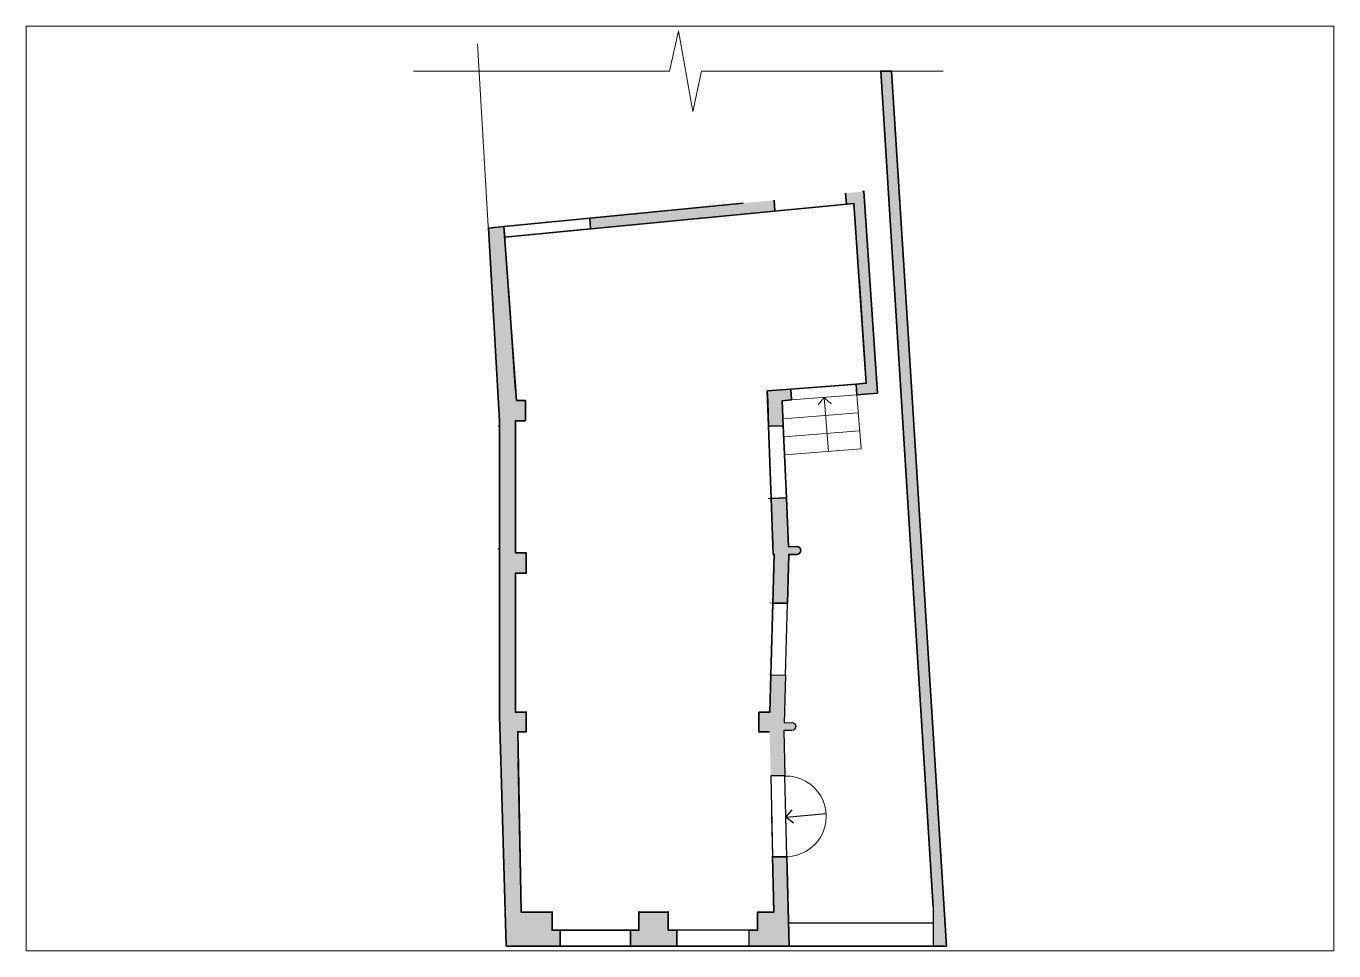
# Paper-space layout 'Layout2' of a CAD drawing. Header units: millimetres. Extents: x 30 to 267, y 21 to 189.
# The model-space entities are those that its viewports show. They can reach past a viewport. Long polylines and large blocks are cut down to what shows.
import ezdxf

# ---------------------------------------------------------------- set-up
doc = ezdxf.new("R2010")
doc.units = ezdxf.units.MM
doc.layers.get('0').update_dxf_attribs({"color": 250, "lineweight": 25})
for name, color, linetype, lineweight in [('A-ALV-___-___-EXI', 250, 'Continuous', 35), ('A-CER-___-___-EXI', 250, 'Continuous', 25), ('A-ESC-___-___-EXI', 250, 'Continuous', 25), ('A-JAN-___-___-EXI', 250, 'Continuous', 25), ('A-POR-___-___-EXI', 250, 'Continuous', 25)]:
    doc.layers.add(name, color=color, linetype=linetype, lineweight=lineweight)

msp = doc.modelspace()

# ---------------------------------------------------------------- hatches: boundary and pattern name
at = {"layer": 'A-ALV-___-___-EXI'}
h = msp.add_hatch(color=11, dxfattribs=at)
h.paths.add_polyline_path([(22639, 14090), (22639, 14318), (22523, 14318), (22523, 14578), (22079, 14578), (22031, 17166), (22152, 17166), (22152, 17446), (21998, 17446), (21998, 19441), (22154, 19441), (22154, 19734), (22001, 19734), (22001, 21631), (22132, 21631), (22132, 21922), (22012, 21922), (21833, 24418), (21609, 24396), (21769, 21631), (21769, 17446), (21775, 17166), (21867, 14090)])
h.paths.add_polyline_path([(25927, 14090), (25897, 15372), (25689, 15372), (25708, 14578), (25474, 14578), (25474, 14318), (25352, 14318), (25352, 14090)])
h.paths.add_polyline_path([(24317, 14090), (24317, 14318), (24192, 14318), (24192, 14578), (23770, 14578), (23770, 14318), (23652, 14318), (23652, 14090)])
h.paths.add_polyline_path([(27997, 14090), (28187, 14090), (27399, 26647), (27244, 26647), (27997, 14650), (27997, 14203)])
h.paths.add_polyline_path([(25868, 16532), (25853, 17186), (25967, 17186), (25981, 17188), (25995, 17193), (26007, 17202), (26016, 17214), (26021, 17228), (26023, 17243), (26021, 17257), (26016, 17271), (26007, 17283), (25995, 17292), (25981, 17297), (25967, 17299), (25855, 17295), (25875, 17980), (25665, 17982), (25650, 17446), (25494, 17446), (25494, 17166), (25647, 17166), (25663, 16532), (25689, 16532)])
h.paths.add_polyline_path([(25903, 19012), (25923, 19712), (26037, 19712), (26051, 19714), (26065, 19720), (26077, 19729), (26086, 19741), (26091, 19754), (26093, 19769), (26091, 19784), (26086, 19798), (26077, 19809), (26065, 19818), (26051, 19824), (26037, 19826), (25918, 19822), (25888, 20524), (25669, 20515), (25699, 19712), (25715, 19712), (25695, 19014), (25875, 19013)])
h.paths.add_polyline_path([(25632, 21550), (25844, 21556), (25829, 21917), (25962, 21928), (25951, 22083), (25614, 22057), (25628, 21657)])
h.paths.add_polyline_path([(26901, 22000), (27197, 22027), (27001, 24921), (26739, 24895), (26754, 24740), (26859, 24750), (27035, 22167), (26890, 22156), (26895, 22085)])
h.paths.add_polyline_path([(23077, 24382), (25722, 24640), (25711, 24795), (23064, 24538), (23077, 24382)])
at = {"layer": 'A-ALV-___-___-EXI', "lineweight": 9}
msp.add_hatch(color=9, dxfattribs=at).paths.add_polyline_path([(21830, 24418), (21844, 24419), (21830, 24418)])
at = {"layer": 'A-JAN-___-___-EXI', "lineweight": 9}
msp.add_hatch(color=9, dxfattribs=at).paths.add_polyline_path([(25888, 20524), (25846, 21550), (25844, 21550)])

# ---------------------------------------------------------------- linework, layer by layer
at = {"layer": 'A-ALV-___-___-EXI', "color": 18, "lineweight": 9}
for p, q in [((21754, 21886), (21454, 27040)), ((27399, 26647), (28141, 26647)), ((26932, 23673), (26947, 23459)), ((25632, 21550), (25628, 21550)), ((25628, 20515), (25669, 20515)), ((25695, 19014), (25649, 19016)), ((25649, 17982), (25665, 17982)), ((22152, 17455), (22156, 17455)), ((22156, 17166), (22152, 17166)), ((25675, 15372), (25683, 15372))]:
    msp.add_line(p, q, dxfattribs=at)
at = {"layer": 'A-ALV-___-___-EXI'}
for p, q in [((25711, 24795), (25722, 24640)), ((26754, 24740), (26739, 24895)), ((25269, 24752), (23064, 24538)), ((26932, 23673), (27010, 22532)), ((22001, 22065), (21897, 23522)), ((21769, 19801), (21769, 18021)), ((21769, 18666), (21769, 17446)), ((22070, 15095), (22039, 16746)), ((25689, 15372), (25897, 15372))]:
    msp.add_line(p, q, dxfattribs=at)
at = {"layer": 'A-ALV-___-___-EXI', "color": 254, "lineweight": 15}
for p, q in [((27083, 23718), (27084, 23720)), ((27092, 23587), (27093, 23588)), ((27100, 23458), (27102, 23459)), ((27109, 23327), (27111, 23328)), ((26964, 23184), (26965, 23185)), ((27118, 23198), (27119, 23199)), ((26973, 23053), (26974, 23054)), ((26982, 22923), (26983, 22925)), ((27127, 23067), (27128, 23068)), ((27136, 22938), (27137, 22939)), ((27180, 22284), (27183, 22287)), ((27189, 22153), (27192, 22156)), ((27198, 22024), (27200, 22027))]:
    msp.add_line(p, q, dxfattribs=at)
at = {"layer": 'A-ALV-___-___-EXI', "color": 9, "lineweight": 9}
for p, q in [((25957, 22008), (25958, 22009)), ((25836, 21747), (25837, 21749)), ((26093, 19775), (26096, 19778))]:
    msp.add_line(p, q, dxfattribs=at)
at = {"layer": 'A-ALV-___-___-EXI', "color": 31, "lineweight": 25}
for p, q in [((25919, 14423), (26097, 14423)), ((27897, 14423), (27997, 14423))]:
    msp.add_line(p, q, dxfattribs=at)
at = {"layer": 'A-ALV-___-___-EXI', "color": 18, "lineweight": 9}
for points in [[(20535, 26647), (24210, 26647), (24337, 27224), (24545, 26069), (24672, 26647), (27244, 26647)], [(27045, 22013), (27200, 22024), (27100, 23468)], [(25831, 21917), (25844, 21556), (25846, 21550), (25844, 21550), (25846, 21550), (25888, 20524)], [(21769, 21560), (21758, 21545), (21769, 21557), (21758, 21545), (21753, 21550), (21769, 21566)], [(21769, 19802), (21756, 19787), (21769, 19801), (21756, 19787), (21751, 19791), (21769, 19807)]]:
    msp.add_lwpolyline(points, dxfattribs=at)
at = {"layer": 'A-ALV-___-___-EXI'}
for points in [[(27997, 14650), (27244, 26647), (27399, 26647), (27626, 23030), (28187, 14090), (21867, 14090), (21773, 17249)], [(21844, 24263), (23077, 24382), (23064, 24538), (21833, 24418), (21844, 24263), (26859, 24750), (27035, 22167), (26890, 22156), (26901, 22000), (27197, 22027), (27001, 24921), (26981, 24919)], [(21769, 19666), (21769, 21631), (21609, 24396), (21833, 24418), (22012, 21922), (22141, 21922), (22141, 21631), (22001, 21631), (22001, 21151), (22001, 20131), (22001, 19734), (22154, 19734), (22154, 19441), (21998, 19441), (21998, 17446), (22152, 17446), (21998, 17446), (21998, 19215)], [(21775, 17166), (21769, 17446), (21769, 21631), (21609, 24396)], [(25614, 22057), (25620, 21907), (25632, 21550), (25844, 21556), (25829, 21917), (25962, 21928), (25951, 22083), (26890, 22156)], [(25888, 20524), (25669, 20515), (25632, 21550), (25614, 22057), (25951, 22083)], [(22132, 21631), (22001, 21631), (22001, 19734)], [(25699, 19712), (25669, 20515), (25699, 19712), (25715, 19712), (25695, 19014), (25715, 19712)], [(22639, 14318), (22523, 14318), (22523, 14578), (22079, 14578), (22031, 17166), (22152, 17166), (22152, 17446), (22152, 17166)], [(25352, 14318), (25474, 14318), (25474, 14578), (25708, 14578), (25689, 15378)], [(24317, 14090), (24317, 14318), (24192, 14318), (24192, 14578), (23770, 14578), (23770, 14318), (23652, 14318), (23652, 14090)], [(23652, 14318), (22639, 14318), (22639, 14090)]]:
    msp.add_lwpolyline(points, dxfattribs=at)
msp.add_lwpolyline([(25647, 17166), (25494, 17166), (25494, 17446), (25650, 17446), (25665, 17982), (25695, 19014), (25903, 19012), (25923, 19712), (26037, 19712, 1), (26037, 19826), (25918, 19822), (25888, 20524), (25844, 21556)], format="xyb", dxfattribs=at)
msp.add_lwpolyline([(25897, 15372), (25927, 14090)], close=True, dxfattribs=at)
at = {"layer": 'A-ALV-___-___-EXI', "color": 18, "lineweight": 9}
for points in [[(22523, 14578), (22523, 14592)], [(23770, 14578), (23770, 14592)], [(24192, 14578), (24192, 14592)]]:
    msp.add_lwpolyline(points, close=True, dxfattribs=at)
for points, knots in [([(26094, 19756), (26098, 19770), (26096, 19786), (26088, 19799), (26081, 19810), (26071, 19818), (26059, 19823)], [0, 0, 0, 0, 0.752466, 0.752466, 0.752466, 1.392255, 1.392255, 1.392255, 1.392255]), ([(26084, 19736), (26086, 19738), (26087, 19740), (26088, 19742), (26090, 19745), (26091, 19749), (26093, 19752)], [0, 0, 0, 0, 0.1062385, 0.1062385, 0.1062385, 0.2997203, 0.2997203, 0.2997203, 0.2997203]), ([(26024, 17229), (26028, 17243), (26026, 17259), (26018, 17272), (26011, 17283), (26001, 17292), (25989, 17296)], [0, 0, 0, 0, 0.752466, 0.752466, 0.752466, 1.392255, 1.392255, 1.392255, 1.392255]), ([(26014, 17210), (26016, 17212), (26017, 17213), (26018, 17215), (26020, 17219), (26021, 17222), (26023, 17226)], [0, 0, 0, 0, 0.1062385, 0.1062385, 0.1062385, 0.2997203, 0.2997203, 0.2997203, 0.2997203])]:
    msp.add_open_spline(points, degree=3, knots=knots, dxfattribs=at)
msp.add_open_spline([(27688, 19609), (27680, 19613), (27673, 19617), (27665, 19621)], degree=3, dxfattribs=at)
at = {"layer": 'A-CER-___-___-EXI'}
msp.add_line((25919, 14423), (27997, 14423), dxfattribs=at)
at = {"layer": 'A-ESC-___-___-EXI', "color": 31, "lineweight": 25}
msp.add_line((26533, 21871), (26432, 21965), dxfattribs=at)
at = {"layer": 'A-ESC-___-___-EXI', "color": 8, "lineweight": 9}
for p, q in [((25840, 21659), (26920, 21744)), ((25851, 21401), (26940, 21486))]:
    msp.add_line(p, q, dxfattribs=at)
msp.add_lwpolyline([(26345, 21856), (26432, 21965), (26492, 21191)], dxfattribs=at)
at = {"layer": 'A-JAN-___-___-EXI', "color": 9, "lineweight": 9}
msp.add_lwpolyline([(22550, 24488), (21830, 24418), (21832, 24417), (21830, 24418), (21833, 24418), (21830, 24418), (23064, 24538)], dxfattribs=at)
at = {"layer": 'A-JAN-___-___-EXI'}
for points in [[(25650, 17446), (25665, 17982), (25875, 17980), (25903, 19012)], [(25352, 14090), (25352, 14318), (24317, 14318)]]:
    msp.add_lwpolyline(points, dxfattribs=at)
at = {"layer": 'A-POR-___-___-EXI', "color": 31, "lineweight": 25}
for p, q in [((25951, 22083), (26772, 22147)), ((25883, 15942), (25973, 16044)), ((25883, 15941), (26459, 15993)), ((25991, 15856), (25883, 15940))]:
    msp.add_line(p, q, dxfattribs=at)
at = {"layer": 'A-POR-___-___-EXI'}
msp.add_line((25675, 15948), (25689, 15378), dxfattribs=at)
at = {"layer": 'A-POR-___-___-EXI', "color": 8, "lineweight": 9}
msp.add_lwpolyline([(25862, 21143), (26962, 21228), (26901, 22000), (25962, 21928)], dxfattribs=at)
at = {"layer": 'A-POR-___-___-EXI'}
msp.add_lwpolyline([(25875, 17980), (25855, 17295), (25967, 17299, -1), (25967, 17186), (25853, 17186), (25868, 16532), (25663, 16532), (25689, 15378)], format="xyb", dxfattribs=at)
msp.add_lwpolyline([(27997, 14650), (27997, 14090), (25927, 14090), (25897, 15372), (25868, 16532)], dxfattribs=at)
at = {"layer": 'A-POR-___-___-EXI', "color": 8, "lineweight": 9}
msp.add_open_spline([(25897, 15375), (26096, 15380), (26279, 15487), (26381, 15660), (26488, 15841), (26488, 16065), (26381, 16246), (26275, 16427), (26078, 16537), (25868, 16531)], degree=3, knots=[0, 0, 0, 0, 0.954275, 0.954275, 0.954275, 1.954275, 1.954275, 1.954275, 2.954275, 2.954275, 2.954275, 2.954275], dxfattribs=at)

psp = doc.layouts.new('Layout2')

# ---------------------------------------------------------------- viewports
at = {"layer": '0'}
psp.add_viewport(center=(148.5, 104.94), size=(237.6, 167.9109), view_center_point=(24360.93, 20657.21), view_height=13270.3228, dxfattribs=at)

doc.saveas('drawing.dxf')
